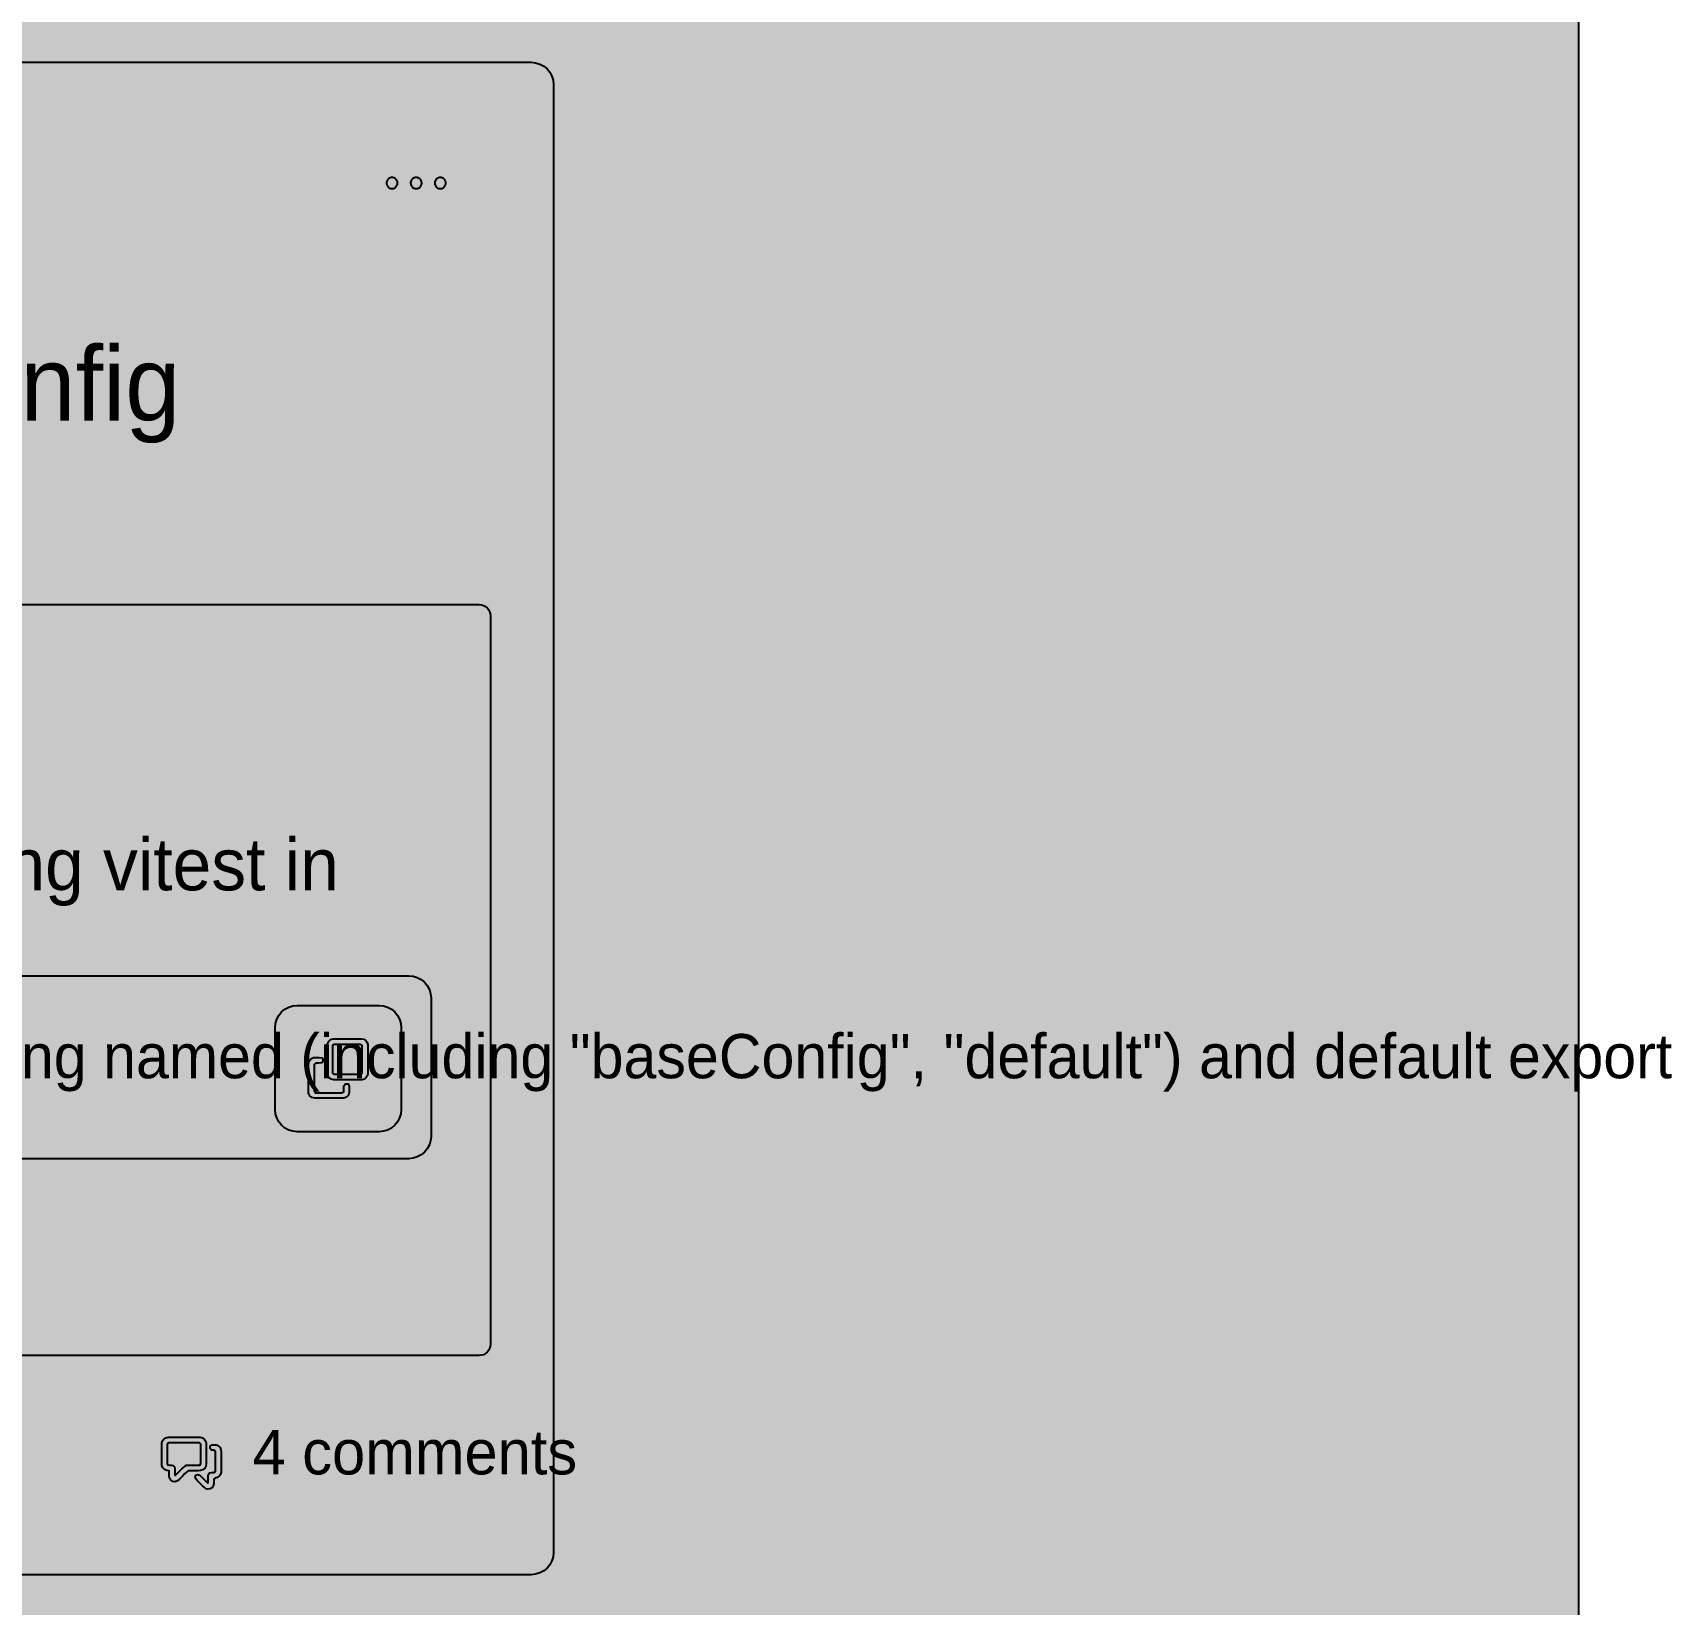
# Model space of a CAD drawing. Extents: x 0 to 2255, y 1 to 8699.
# Drawn here: x 863.8 to 1302.5, y 5996.6 to 6419.8 of the extents above; entities that cross this region are included whole.
import ezdxf

# ---------------------------------------------------------------- set-up
doc = ezdxf.new("R2010")
doc.units = 0

msp = doc.modelspace()

# ---------------------------------------------------------------- hatches: boundary and pattern name
at = {"true_color": 0x0d1117}
for points in [[(0, 8699), (1280, 8699), (1280, 0.77), (0, 0.77)], [(0, 8635), (1280, 8635), (1280, 0.77), (0, 0.77)], [(350, 6411.8), (998.03, 6411.8), (998.03, 6411.8), (999.2, 6411.68), (1000.33, 6411.34), (1001.37, 6410.79), (1002.28, 6410.04), (1003.02, 6409.13), (1003.58, 6408.1), (1003.92, 6406.97), (1004.03, 6405.8), (1004.03, 6010.63), (1004.03, 6010.63), (1003.92, 6009.46), (1003.58, 6008.34), (1003.02, 6007.3), (1002.28, 6006.39), (1001.37, 6005.64), (1000.33, 6005.09), (999.2, 6004.75), (998.03, 6004.63), (350, 6004.63), (350, 6004.63), (348.83, 6004.75), (347.7, 6005.09), (346.67, 6005.64), (345.76, 6006.39), (345.01, 6007.3), (344.46, 6008.34), (344.12, 6009.46), (344, 6010.63), (344, 6405.8), (344, 6405.8), (344.12, 6406.97), (344.46, 6408.1), (345.01, 6409.13), (345.76, 6410.04), (346.67, 6410.79), (347.7, 6411.34), (348.83, 6411.68), (350, 6411.8)]]:
    msp.add_hatch(color=256, dxfattribs=at).paths.add_polyline_path(points, flags=0)
at = {"true_color": 0x010409}
msp.add_hatch(color=256, dxfattribs=at).paths.add_polyline_path([(0, 8635), (1280, 8635), (1280, 0.77), (0, 0.77)], flags=0)
at = {"true_color": 0x9198a1}
h = msp.add_hatch(color=256, dxfattribs=at)
h.paths.add_polyline_path([(967.03, 6377.8), (967.18, 6377.81), (967.33, 6377.83), (967.47, 6377.86), (967.61, 6377.91), (967.74, 6377.98), (967.87, 6378.05), (967.98, 6378.14), (968.09, 6378.24), (968.19, 6378.35), (968.28, 6378.47), (968.36, 6378.59), (968.42, 6378.73), (968.47, 6378.86), (968.5, 6379.01), (968.53, 6379.15), (968.53, 6379.3), (968.53, 6379.45), (968.5, 6379.59), (968.47, 6379.74), (968.42, 6379.87), (968.36, 6380.01), (968.28, 6380.13), (968.19, 6380.25), (968.09, 6380.36), (967.98, 6380.46), (967.87, 6380.55), (967.74, 6380.62), (967.61, 6380.69), (967.47, 6380.74), (967.33, 6380.77), (967.18, 6380.79), (967.03, 6380.8), (966.89, 6380.79), (966.74, 6380.77), (966.6, 6380.74), (966.46, 6380.69), (966.33, 6380.62), (966.2, 6380.55), (966.08, 6380.46), (965.97, 6380.36), (965.87, 6380.25), (965.79, 6380.13), (965.71, 6380.01), (965.65, 6379.87), (965.6, 6379.74), (965.56, 6379.59), (965.54, 6379.45), (965.53, 6379.3), (965.54, 6379.15), (965.56, 6379.01), (965.6, 6378.86), (965.65, 6378.73), (965.71, 6378.59), (965.79, 6378.47), (965.87, 6378.35), (965.97, 6378.24), (966.08, 6378.14), (966.2, 6378.05), (966.33, 6377.98), (966.46, 6377.91), (966.6, 6377.86), (966.74, 6377.83), (966.89, 6377.81), (967.03, 6377.8)], flags=0)
h.paths.add_polyline_path([(960.53, 6377.8), (960.68, 6377.81), (960.83, 6377.83), (960.97, 6377.86), (961.11, 6377.91), (961.24, 6377.98), (961.37, 6378.05), (961.48, 6378.14), (961.59, 6378.24), (961.69, 6378.35), (961.78, 6378.47), (961.86, 6378.59), (961.92, 6378.73), (961.97, 6378.86), (962, 6379.01), (962.03, 6379.15), (962.03, 6379.3), (962.03, 6379.45), (962, 6379.59), (961.97, 6379.74), (961.92, 6379.87), (961.86, 6380.01), (961.78, 6380.13), (961.69, 6380.25), (961.59, 6380.36), (961.48, 6380.46), (961.37, 6380.55), (961.24, 6380.62), (961.11, 6380.69), (960.97, 6380.74), (960.83, 6380.77), (960.68, 6380.79), (960.53, 6380.8), (960.39, 6380.79), (960.24, 6380.77), (960.1, 6380.74), (959.96, 6380.69), (959.83, 6380.62), (959.7, 6380.55), (959.58, 6380.46), (959.47, 6380.36), (959.37, 6380.25), (959.29, 6380.13), (959.21, 6380.01), (959.15, 6379.87), (959.1, 6379.74), (959.06, 6379.59), (959.04, 6379.45), (959.03, 6379.3), (959.04, 6379.15), (959.06, 6379.01), (959.1, 6378.86), (959.15, 6378.73), (959.21, 6378.59), (959.29, 6378.47), (959.37, 6378.35), (959.47, 6378.24), (959.58, 6378.14), (959.7, 6378.05), (959.83, 6377.98), (959.96, 6377.91), (960.1, 6377.86), (960.24, 6377.83), (960.39, 6377.81), (960.53, 6377.8)], flags=0)
h.paths.add_polyline_path([(973.53, 6377.8), (973.68, 6377.81), (973.83, 6377.83), (973.97, 6377.86), (974.11, 6377.91), (974.24, 6377.98), (974.37, 6378.05), (974.48, 6378.14), (974.59, 6378.24), (974.69, 6378.35), (974.78, 6378.47), (974.86, 6378.59), (974.92, 6378.73), (974.97, 6378.86), (975, 6379.01), (975.03, 6379.15), (975.03, 6379.3), (975.03, 6379.45), (975, 6379.59), (974.97, 6379.74), (974.92, 6379.87), (974.86, 6380.01), (974.78, 6380.13), (974.69, 6380.25), (974.59, 6380.36), (974.48, 6380.46), (974.37, 6380.55), (974.24, 6380.62), (974.11, 6380.69), (973.97, 6380.74), (973.83, 6380.77), (973.68, 6380.79), (973.53, 6380.8), (973.39, 6380.79), (973.24, 6380.77), (973.1, 6380.74), (972.96, 6380.69), (972.83, 6380.62), (972.7, 6380.55), (972.58, 6380.46), (972.47, 6380.36), (972.37, 6380.25), (972.29, 6380.13), (972.21, 6380.01), (972.15, 6379.87), (972.1, 6379.74), (972.06, 6379.59), (972.04, 6379.45), (972.03, 6379.3), (972.04, 6379.15), (972.06, 6379.01), (972.1, 6378.86), (972.15, 6378.73), (972.21, 6378.59), (972.29, 6378.47), (972.37, 6378.35), (972.47, 6378.24), (972.58, 6378.14), (972.7, 6378.05), (972.83, 6377.98), (972.96, 6377.91), (973.1, 6377.86), (973.24, 6377.83), (973.39, 6377.81), (973.53, 6377.8)], flags=0)
at = {"true_color": 0x151b23}
for points in [[(364, 6265.8), (984.03, 6265.8), (984.03, 6265.8), (984.62, 6265.74), (985.18, 6265.57), (985.7, 6265.29), (986.15, 6264.92), (986.53, 6264.47), (986.8, 6263.95), (986.98, 6263.39), (987.03, 6262.8), (987.03, 6066.63), (987.03, 6066.63), (986.98, 6066.05), (986.8, 6065.49), (986.53, 6064.97), (986.15, 6064.51), (985.7, 6064.14), (985.18, 6063.86), (984.62, 6063.69), (984.03, 6063.63), (364, 6063.63), (364, 6063.63), (363.41, 6063.69), (362.85, 6063.86), (362.33, 6064.14), (361.88, 6064.51), (361.51, 6064.97), (361.23, 6065.49), (361.06, 6066.05), (361, 6066.63), (361, 6262.8), (361, 6262.8), (361.06, 6263.39), (361.23, 6263.95), (361.51, 6264.47), (361.88, 6264.92), (362.33, 6265.29), (362.85, 6265.57), (363.41, 6265.74), (364, 6265.8)], [(383, 6165.88), (965.03, 6165.88), (965.03, 6165.88), (966.2, 6165.77), (967.33, 6165.43), (968.37, 6164.87), (969.28, 6164.13), (970.02, 6163.22), (970.58, 6162.18), (970.92, 6161.05), (971.03, 6159.88), (971.03, 6122.63), (971.03, 6122.63), (970.92, 6121.46), (970.58, 6120.34), (970.02, 6119.3), (969.28, 6118.39), (968.37, 6117.64), (967.33, 6117.09), (966.2, 6116.75), (965.03, 6116.63), (383, 6116.63), (383, 6116.63), (381.83, 6116.75), (380.7, 6117.09), (379.67, 6117.64), (378.76, 6118.39), (378.01, 6119.3), (377.46, 6120.34), (377.12, 6121.46), (377, 6122.63), (377, 6159.88), (377, 6159.88), (377.12, 6161.05), (377.46, 6162.18), (378.01, 6163.22), (378.76, 6164.13), (379.67, 6164.87), (380.7, 6165.43), (381.83, 6165.77), (383, 6165.88)]]:
    msp.add_hatch(color=256, dxfattribs=at).paths.add_polyline_path(points, flags=0)
at = {"true_color": 0x212830}
msp.add_hatch(color=256, dxfattribs=at).paths.add_polyline_path([(935.03, 6157.88), (957.03, 6157.88), (957.03, 6157.88), (958.2, 6157.77), (959.33, 6157.43), (960.37, 6156.87), (961.28, 6156.13), (962.02, 6155.22), (962.58, 6154.18), (962.92, 6153.05), (963.03, 6151.88), (963.03, 6129.88), (963.03, 6129.88), (962.92, 6128.71), (962.58, 6127.59), (962.02, 6126.55), (961.28, 6125.64), (960.37, 6124.89), (959.33, 6124.34), (958.2, 6124), (957.03, 6123.88), (935.03, 6123.88), (935.03, 6123.88), (933.86, 6124), (932.74, 6124.34), (931.7, 6124.89), (930.79, 6125.64), (930.04, 6126.55), (929.49, 6127.59), (929.15, 6128.71), (929.03, 6129.88), (929.03, 6151.88), (929.03, 6151.88), (929.15, 6153.05), (929.49, 6154.18), (930.04, 6155.22), (930.79, 6156.13), (931.7, 6156.87), (932.74, 6157.43), (933.86, 6157.77), (935.03, 6157.88)], flags=0)
at = {"true_color": 0x9198a1}
h = msp.add_hatch(color=256, dxfattribs=at)
h.paths.add_polyline_path([(943.03, 6147.13), (943.15, 6147.76), (943.48, 6148.3), (943.99, 6148.69), (944.6, 6148.87), (945.24, 6148.88), (945.88, 6148.88), (946.52, 6148.88), (947.16, 6148.88), (947.8, 6148.88), (948.44, 6148.88), (949.08, 6148.88), (949.72, 6148.88), (950.36, 6148.88), (951, 6148.88), (951.64, 6148.88), (952.28, 6148.88), (952.91, 6148.77), (953.45, 6148.43), (953.84, 6147.93), (954.02, 6147.32), (954.03, 6146.68), (954.03, 6146.04), (954.03, 6145.4), (954.03, 6144.76), (954.03, 6144.12), (954.03, 6143.48), (954.03, 6142.84), (954.03, 6142.2), (954.03, 6141.55), (954.03, 6140.91), (954.03, 6140.27), (954.03, 6139.63), (953.92, 6139.01), (953.58, 6138.46), (953.08, 6138.08), (952.47, 6137.89), (951.83, 6137.88), (951.19, 6137.88), (950.55, 6137.88), (949.91, 6137.88), (949.27, 6137.88), (948.63, 6137.88), (947.99, 6137.88), (947.35, 6137.88), (946.71, 6137.88), (946.06, 6137.88), (945.42, 6137.88), (944.78, 6137.88), (944.16, 6138), (943.61, 6138.33), (943.23, 6138.84), (943.04, 6139.45), (943.03, 6140.09), (943.03, 6140.73), (943.03, 6141.37), (943.03, 6142.01), (943.03, 6142.65), (943.03, 6143.29), (943.03, 6143.93), (943.03, 6144.57), (943.03, 6145.21), (943.03, 6145.85), (943.03, 6146.49), (943.03, 6147.13)], flags=0)
h.paths.add_polyline_path([(944.78, 6147.38), (944.53, 6147.03), (944.53, 6146.54), (944.53, 6146.05), (944.53, 6145.55), (944.53, 6145.06), (944.53, 6144.57), (944.53, 6144.07), (944.53, 6143.58), (944.53, 6143.09), (944.53, 6142.59), (944.53, 6142.1), (944.53, 6141.61), (944.53, 6141.11), (944.53, 6140.62), (944.53, 6140.13), (944.53, 6139.63), (944.88, 6139.38), (945.38, 6139.38), (945.87, 6139.38), (946.36, 6139.38), (946.86, 6139.38), (947.35, 6139.38), (947.84, 6139.38), (948.34, 6139.38), (948.83, 6139.38), (949.32, 6139.38), (949.82, 6139.38), (950.31, 6139.38), (950.8, 6139.38), (951.3, 6139.38), (951.79, 6139.38), (952.28, 6139.38), (952.53, 6139.73), (952.53, 6140.23), (952.53, 6140.72), (952.53, 6141.21), (952.53, 6141.71), (952.53, 6142.2), (952.53, 6142.69), (952.53, 6143.19), (952.53, 6143.68), (952.53, 6144.17), (952.53, 6144.67), (952.53, 6145.16), (952.53, 6145.65), (952.53, 6146.15), (952.53, 6146.64), (952.53, 6147.13), (952.18, 6147.38), (951.69, 6147.38), (951.2, 6147.38), (950.7, 6147.38), (950.21, 6147.38), (949.72, 6147.38), (949.22, 6147.38), (948.73, 6147.38), (948.24, 6147.38), (947.74, 6147.38), (947.25, 6147.38), (946.76, 6147.38), (946.26, 6147.38), (945.77, 6147.38), (945.28, 6147.38), (944.78, 6147.38)], flags=0)
msp.add_hatch(color=256, dxfattribs=at).paths.add_polyline_path([(938.03, 6142.13), (938.21, 6142.89), (938.69, 6143.5), (939.39, 6143.84), (940.17, 6143.88), (940.95, 6143.88), (941.71, 6143.75), (942.03, 6143.08), (941.61, 6142.46), (940.84, 6142.38), (940.05, 6142.38), (939.53, 6142.01), (939.53, 6141.23), (939.53, 6140.45), (939.53, 6139.66), (939.53, 6138.88), (939.53, 6138.1), (939.53, 6137.31), (939.53, 6136.53), (939.53, 6135.75), (939.53, 6134.96), (939.84, 6134.38), (940.63, 6134.38), (941.41, 6134.38), (942.19, 6134.38), (942.98, 6134.38), (943.76, 6134.38), (944.54, 6134.38), (945.33, 6134.38), (946.11, 6134.38), (946.89, 6134.38), (947.53, 6134.64), (947.53, 6135.42), (947.54, 6136.2), (947.97, 6136.81), (948.71, 6136.75), (949.03, 6136.07), (949.03, 6135.29), (949.03, 6134.5), (948.8, 6133.76), (948.27, 6133.19), (947.55, 6132.9), (946.77, 6132.88), (945.99, 6132.88), (945.2, 6132.88), (944.42, 6132.88), (943.64, 6132.88), (942.85, 6132.88), (942.07, 6132.88), (941.29, 6132.88), (940.5, 6132.88), (939.72, 6132.88), (938.97, 6133.08), (938.38, 6133.59), (938.06, 6134.3), (938.03, 6135.08), (938.03, 6135.87), (938.03, 6136.65), (938.03, 6137.43), (938.03, 6138.22), (938.03, 6139), (938.03, 6139.78), (938.03, 6140.57), (938.03, 6141.35), (938.03, 6142.13)], flags=0)
h = msp.add_hatch(color=256, dxfattribs=at)
h.paths.add_polyline_path([(900.27, 6041.63), (900.93, 6041.63), (901.6, 6041.63), (902.26, 6041.63), (902.93, 6041.63), (903.59, 6041.63), (904.26, 6041.63), (904.92, 6041.63), (905.59, 6041.63), (906.25, 6041.63), (906.91, 6041.63), (907.58, 6041.63), (908.24, 6041.63), (908.91, 6041.63), (909.55, 6041.45), (910.07, 6041.05), (910.41, 6040.48), (910.52, 6039.83), (910.52, 6039.17), (910.52, 6038.5), (910.52, 6037.84), (910.52, 6037.17), (910.52, 6036.51), (910.52, 6035.84), (910.52, 6035.18), (910.52, 6034.51), (910.44, 6033.86), (910.12, 6033.27), (909.61, 6032.85), (908.98, 6032.65), (908.32, 6032.63), (907.66, 6032.63), (906.99, 6032.63), (906.33, 6032.63), (905.66, 6032.63), (905.17, 6032.22), (904.7, 6031.75), (904.23, 6031.28), (903.76, 6030.81), (903.29, 6030.34), (902.8, 6029.89), (902.19, 6029.65), (901.53, 6029.71), (900.96, 6030.04), (900.6, 6030.6), (900.52, 6031.25), (900.52, 6031.91), (900.52, 6032.58), (899.91, 6032.67), (899.3, 6032.93), (898.83, 6033.39), (898.56, 6033.99), (898.52, 6034.65), (898.52, 6035.32), (898.52, 6035.98), (898.52, 6036.65), (898.52, 6037.31), (898.52, 6037.98), (898.52, 6038.64), (898.52, 6039.31), (898.52, 6039.97), (898.68, 6040.61), (899.06, 6041.15), (899.62, 6041.51), (900.27, 6041.63)], flags=0)
h.paths.add_polyline_path([(900.02, 6039.88), (900.02, 6039.36), (900.02, 6038.84), (900.02, 6038.32), (900.02, 6037.8), (900.02, 6037.28), (900.02, 6036.75), (900.02, 6036.23), (900.02, 6035.71), (900.02, 6035.19), (900.02, 6034.67), (900.12, 6034.18), (900.63, 6034.13), (901.15, 6034.13), (901.65, 6034.03), (901.98, 6033.63), (902.02, 6033.11), (902.02, 6032.59), (902.02, 6032.07), (902.02, 6031.55), (902.14, 6031.31), (902.5, 6031.68), (902.87, 6032.05), (903.24, 6032.42), (903.61, 6032.79), (903.98, 6033.16), (904.35, 6033.53), (904.72, 6033.89), (905.17, 6034.13), (905.69, 6034.13), (906.21, 6034.13), (906.74, 6034.13), (907.26, 6034.13), (907.78, 6034.13), (908.3, 6034.13), (908.82, 6034.14), (909.02, 6034.57), (909.02, 6035.09), (909.02, 6035.61), (909.02, 6036.13), (909.02, 6036.65), (909.02, 6037.17), (909.02, 6037.7), (909.02, 6038.22), (909.02, 6038.74), (909.02, 6039.26), (909.02, 6039.78), (908.74, 6040.13), (908.22, 6040.13), (907.7, 6040.13), (907.17, 6040.13), (906.65, 6040.13), (906.13, 6040.13), (905.61, 6040.13), (905.09, 6040.13), (904.57, 6040.13), (904.05, 6040.13), (903.52, 6040.13), (903, 6040.13), (902.48, 6040.13), (901.96, 6040.13), (901.44, 6040.13), (900.92, 6040.13), (900.4, 6040.13), (900.02, 6039.88)], flags=0)
h.paths.add_polyline_path([(913.02, 6037.88), (912.55, 6038.13), (911.95, 6038.2), (911.56, 6038.65), (911.61, 6039.24), (912.07, 6039.61), (912.68, 6039.63), (913.28, 6039.56), (913.82, 6039.28), (914.23, 6038.84), (914.47, 6038.28), (914.52, 6037.67), (914.52, 6037.06), (914.52, 6036.45), (914.52, 6035.85), (914.52, 6035.24), (914.52, 6034.63), (914.52, 6034.02), (914.52, 6033.41), (914.52, 6032.8), (914.51, 6032.19), (914.33, 6031.61), (913.97, 6031.12), (913.47, 6030.78), (912.88, 6030.64), (912.52, 6030.39), (912.52, 6029.78), (912.52, 6029.17), (912.42, 6028.57), (912.09, 6028.06), (911.58, 6027.73), (910.98, 6027.64), (910.4, 6027.79), (909.92, 6028.17), (909.49, 6028.6), (909.06, 6029.03), (908.63, 6029.46), (908.2, 6029.89), (907.77, 6030.32), (907.5, 6030.85), (907.7, 6031.41), (908.24, 6031.65), (908.79, 6031.42), (909.22, 6030.99), (909.65, 6030.56), (910.08, 6030.13), (910.51, 6029.7), (910.94, 6029.27), (911.02, 6029.7), (911.02, 6030.31), (911.02, 6030.92), (911.03, 6031.53), (911.36, 6032.02), (911.95, 6032.13), (912.56, 6032.13), (913.02, 6032.4), (913.02, 6033.01), (913.02, 6033.62), (913.02, 6034.22), (913.02, 6034.83), (913.02, 6035.44), (913.02, 6036.05), (913.02, 6036.66), (913.02, 6037.27), (913.02, 6037.88)], flags=0)

# ---------------------------------------------------------------- linework, layer by layer
at = {"true_color": 0x0d1117}
for points in [[(0, 8699), (1280, 8699), (1280, 0.77), (0, 0.77)], [(0, 8635), (1280, 8635), (1280, 0.77), (0, 0.77)]]:
    msp.add_lwpolyline(points, close=True, dxfattribs=at)
at = {"true_color": 0x010409}
msp.add_lwpolyline([(0, 8635), (1280, 8635), (1280, 0.77), (0, 0.77)], close=True, dxfattribs=at)
at = {"true_color": 0x3d444d}
msp.add_lwpolyline([(350, 6411.8), (998.03, 6411.8), (998.03, 6411.8), (999.2, 6411.68), (1000.33, 6411.34), (1001.37, 6410.79), (1002.28, 6410.04), (1003.02, 6409.13), (1003.58, 6408.1), (1003.92, 6406.97), (1004.03, 6405.8), (1004.03, 6010.63), (1004.03, 6010.63), (1003.92, 6009.46), (1003.58, 6008.34), (1003.02, 6007.3), (1002.28, 6006.39), (1001.37, 6005.64), (1000.33, 6005.09), (999.2, 6004.75), (998.03, 6004.63), (350, 6004.63)], dxfattribs=at)
at = {"true_color": 0x9198a1}
for points in [[(960.53, 6377.8), (960.68, 6377.81), (960.83, 6377.83), (960.97, 6377.86), (961.11, 6377.91), (961.24, 6377.98), (961.37, 6378.05), (961.48, 6378.14), (961.59, 6378.24), (961.69, 6378.35), (961.78, 6378.47), (961.86, 6378.59), (961.92, 6378.73), (961.97, 6378.86), (962, 6379.01), (962.03, 6379.15), (962.03, 6379.3), (962.03, 6379.45), (962, 6379.59), (961.97, 6379.74), (961.92, 6379.87), (961.86, 6380.01), (961.78, 6380.13), (961.69, 6380.25), (961.59, 6380.36), (961.48, 6380.46), (961.37, 6380.55), (961.24, 6380.62), (961.11, 6380.69), (960.97, 6380.74), (960.83, 6380.77), (960.68, 6380.79), (960.53, 6380.8), (960.39, 6380.79), (960.24, 6380.77), (960.1, 6380.74), (959.96, 6380.69), (959.83, 6380.62), (959.7, 6380.55), (959.58, 6380.46), (959.47, 6380.36), (959.37, 6380.25), (959.29, 6380.13), (959.21, 6380.01), (959.15, 6379.87), (959.1, 6379.74), (959.06, 6379.59), (959.04, 6379.45), (959.03, 6379.3), (959.04, 6379.15), (959.06, 6379.01), (959.1, 6378.86), (959.15, 6378.73), (959.21, 6378.59), (959.29, 6378.47), (959.37, 6378.35), (959.47, 6378.24), (959.58, 6378.14), (959.7, 6378.05), (959.83, 6377.98), (959.96, 6377.91), (960.1, 6377.86), (960.24, 6377.83), (960.39, 6377.81), (960.53, 6377.8)], [(967.03, 6377.8), (967.18, 6377.81), (967.33, 6377.83), (967.47, 6377.86), (967.61, 6377.91), (967.74, 6377.98), (967.87, 6378.05), (967.98, 6378.14), (968.09, 6378.24), (968.19, 6378.35), (968.28, 6378.47), (968.36, 6378.59), (968.42, 6378.73), (968.47, 6378.86), (968.5, 6379.01), (968.53, 6379.15), (968.53, 6379.3), (968.53, 6379.45), (968.5, 6379.59), (968.47, 6379.74), (968.42, 6379.87), (968.36, 6380.01), (968.28, 6380.13), (968.19, 6380.25), (968.09, 6380.36), (967.98, 6380.46), (967.87, 6380.55), (967.74, 6380.62), (967.61, 6380.69), (967.47, 6380.74), (967.33, 6380.77), (967.18, 6380.79), (967.03, 6380.8), (966.89, 6380.79), (966.74, 6380.77), (966.6, 6380.74), (966.46, 6380.69), (966.33, 6380.62), (966.2, 6380.55), (966.08, 6380.46), (965.97, 6380.36), (965.87, 6380.25), (965.79, 6380.13), (965.71, 6380.01), (965.65, 6379.87), (965.6, 6379.74), (965.56, 6379.59), (965.54, 6379.45), (965.53, 6379.3), (965.54, 6379.15), (965.56, 6379.01), (965.6, 6378.86), (965.65, 6378.73), (965.71, 6378.59), (965.79, 6378.47), (965.87, 6378.35), (965.97, 6378.24), (966.08, 6378.14), (966.2, 6378.05), (966.33, 6377.98), (966.46, 6377.91), (966.6, 6377.86), (966.74, 6377.83), (966.89, 6377.81), (967.03, 6377.8)], [(973.53, 6377.8), (973.68, 6377.81), (973.83, 6377.83), (973.97, 6377.86), (974.11, 6377.91), (974.24, 6377.98), (974.37, 6378.05), (974.48, 6378.14), (974.59, 6378.24), (974.69, 6378.35), (974.78, 6378.47), (974.86, 6378.59), (974.92, 6378.73), (974.97, 6378.86), (975, 6379.01), (975.03, 6379.15), (975.03, 6379.3), (975.03, 6379.45), (975, 6379.59), (974.97, 6379.74), (974.92, 6379.87), (974.86, 6380.01), (974.78, 6380.13), (974.69, 6380.25), (974.59, 6380.36), (974.48, 6380.46), (974.37, 6380.55), (974.24, 6380.62), (974.11, 6380.69), (973.97, 6380.74), (973.83, 6380.77), (973.68, 6380.79), (973.53, 6380.8), (973.39, 6380.79), (973.24, 6380.77), (973.1, 6380.74), (972.96, 6380.69), (972.83, 6380.62), (972.7, 6380.55), (972.58, 6380.46), (972.47, 6380.36), (972.37, 6380.25), (972.29, 6380.13), (972.21, 6380.01), (972.15, 6379.87), (972.1, 6379.74), (972.06, 6379.59), (972.04, 6379.45), (972.03, 6379.3), (972.04, 6379.15), (972.06, 6379.01), (972.1, 6378.86), (972.15, 6378.73), (972.21, 6378.59), (972.29, 6378.47), (972.37, 6378.35), (972.47, 6378.24), (972.58, 6378.14), (972.7, 6378.05), (972.83, 6377.98), (972.96, 6377.91), (973.1, 6377.86), (973.24, 6377.83), (973.39, 6377.81), (973.53, 6377.8)], [(943.03, 6147.13), (943.15, 6147.76), (943.48, 6148.3), (943.99, 6148.69), (944.6, 6148.87), (945.24, 6148.88), (945.88, 6148.88), (946.52, 6148.88), (947.16, 6148.88), (947.8, 6148.88), (948.44, 6148.88), (949.08, 6148.88), (949.72, 6148.88), (950.36, 6148.88), (951, 6148.88), (951.64, 6148.88), (952.28, 6148.88), (952.91, 6148.77), (953.45, 6148.43), (953.84, 6147.93), (954.02, 6147.32), (954.03, 6146.68), (954.03, 6146.04), (954.03, 6145.4), (954.03, 6144.76), (954.03, 6144.12), (954.03, 6143.48), (954.03, 6142.84), (954.03, 6142.2), (954.03, 6141.55), (954.03, 6140.91), (954.03, 6140.27), (954.03, 6139.63), (953.92, 6139.01), (953.58, 6138.46), (953.08, 6138.08), (952.47, 6137.89), (951.83, 6137.88), (951.19, 6137.88), (950.55, 6137.88), (949.91, 6137.88), (949.27, 6137.88), (948.63, 6137.88), (947.99, 6137.88), (947.35, 6137.88), (946.71, 6137.88), (946.06, 6137.88), (945.42, 6137.88), (944.78, 6137.88), (944.16, 6138), (943.61, 6138.33), (943.23, 6138.84), (943.04, 6139.45), (943.03, 6140.09), (943.03, 6140.73), (943.03, 6141.37), (943.03, 6142.01), (943.03, 6142.65), (943.03, 6143.29), (943.03, 6143.93), (943.03, 6144.57), (943.03, 6145.21), (943.03, 6145.85), (943.03, 6146.49), (943.03, 6147.13)], [(944.78, 6147.38), (944.53, 6147.03), (944.53, 6146.54), (944.53, 6146.05), (944.53, 6145.55), (944.53, 6145.06), (944.53, 6144.57), (944.53, 6144.07), (944.53, 6143.58), (944.53, 6143.09), (944.53, 6142.59), (944.53, 6142.1), (944.53, 6141.61), (944.53, 6141.11), (944.53, 6140.62), (944.53, 6140.13), (944.53, 6139.63), (944.88, 6139.38), (945.38, 6139.38), (945.87, 6139.38), (946.36, 6139.38), (946.86, 6139.38), (947.35, 6139.38), (947.84, 6139.38), (948.34, 6139.38), (948.83, 6139.38), (949.32, 6139.38), (949.82, 6139.38), (950.31, 6139.38), (950.8, 6139.38), (951.3, 6139.38), (951.79, 6139.38), (952.28, 6139.38), (952.53, 6139.73), (952.53, 6140.23), (952.53, 6140.72), (952.53, 6141.21), (952.53, 6141.71), (952.53, 6142.2), (952.53, 6142.69), (952.53, 6143.19), (952.53, 6143.68), (952.53, 6144.17), (952.53, 6144.67), (952.53, 6145.16), (952.53, 6145.65), (952.53, 6146.15), (952.53, 6146.64), (952.53, 6147.13), (952.18, 6147.38), (951.69, 6147.38), (951.2, 6147.38), (950.7, 6147.38), (950.21, 6147.38), (949.72, 6147.38), (949.22, 6147.38), (948.73, 6147.38), (948.24, 6147.38), (947.74, 6147.38), (947.25, 6147.38), (946.76, 6147.38), (946.26, 6147.38), (945.77, 6147.38), (945.28, 6147.38), (944.78, 6147.38)], [(938.03, 6142.13), (938.21, 6142.89), (938.69, 6143.5), (939.39, 6143.84), (940.17, 6143.88), (940.95, 6143.88), (941.71, 6143.75), (942.03, 6143.08), (941.61, 6142.46), (940.84, 6142.38), (940.05, 6142.38), (939.53, 6142.01), (939.53, 6141.23), (939.53, 6140.45), (939.53, 6139.66), (939.53, 6138.88), (939.53, 6138.1), (939.53, 6137.31), (939.53, 6136.53), (939.53, 6135.75), (939.53, 6134.96), (939.84, 6134.38), (940.63, 6134.38), (941.41, 6134.38), (942.19, 6134.38), (942.98, 6134.38), (943.76, 6134.38), (944.54, 6134.38), (945.33, 6134.38), (946.11, 6134.38), (946.89, 6134.38), (947.53, 6134.64), (947.53, 6135.42), (947.54, 6136.2), (947.97, 6136.81), (948.71, 6136.75), (949.03, 6136.07), (949.03, 6135.29), (949.03, 6134.5), (948.8, 6133.76), (948.27, 6133.19), (947.55, 6132.9), (946.77, 6132.88), (945.99, 6132.88), (945.2, 6132.88), (944.42, 6132.88), (943.64, 6132.88), (942.85, 6132.88), (942.07, 6132.88), (941.29, 6132.88), (940.5, 6132.88), (939.72, 6132.88), (938.97, 6133.08), (938.38, 6133.59), (938.06, 6134.3), (938.03, 6135.08), (938.03, 6135.87), (938.03, 6136.65), (938.03, 6137.43), (938.03, 6138.22), (938.03, 6139), (938.03, 6139.78), (938.03, 6140.57), (938.03, 6141.35), (938.03, 6142.13)], [(900.27, 6041.63), (900.93, 6041.63), (901.6, 6041.63), (902.26, 6041.63), (902.93, 6041.63), (903.59, 6041.63), (904.26, 6041.63), (904.92, 6041.63), (905.59, 6041.63), (906.25, 6041.63), (906.91, 6041.63), (907.58, 6041.63), (908.24, 6041.63), (908.91, 6041.63), (909.55, 6041.45), (910.07, 6041.05), (910.41, 6040.48), (910.52, 6039.83), (910.52, 6039.17), (910.52, 6038.5), (910.52, 6037.84), (910.52, 6037.17), (910.52, 6036.51), (910.52, 6035.84), (910.52, 6035.18), (910.52, 6034.51), (910.44, 6033.86), (910.12, 6033.27), (909.61, 6032.85), (908.98, 6032.65), (908.32, 6032.63), (907.66, 6032.63), (906.99, 6032.63), (906.33, 6032.63), (905.66, 6032.63), (905.17, 6032.22), (904.7, 6031.75), (904.23, 6031.28), (903.76, 6030.81), (903.29, 6030.34), (902.8, 6029.89), (902.19, 6029.65), (901.53, 6029.71), (900.96, 6030.04), (900.6, 6030.6), (900.52, 6031.25), (900.52, 6031.91), (900.52, 6032.58), (899.91, 6032.67), (899.3, 6032.93), (898.83, 6033.39), (898.56, 6033.99), (898.52, 6034.65), (898.52, 6035.32), (898.52, 6035.98), (898.52, 6036.65), (898.52, 6037.31), (898.52, 6037.98), (898.52, 6038.64), (898.52, 6039.31), (898.52, 6039.97), (898.68, 6040.61), (899.06, 6041.15), (899.62, 6041.51), (900.27, 6041.63)], [(900.02, 6039.88), (900.02, 6039.36), (900.02, 6038.84), (900.02, 6038.32), (900.02, 6037.8), (900.02, 6037.28), (900.02, 6036.75), (900.02, 6036.23), (900.02, 6035.71), (900.02, 6035.19), (900.02, 6034.67), (900.12, 6034.18), (900.63, 6034.13), (901.15, 6034.13), (901.65, 6034.03), (901.98, 6033.63), (902.02, 6033.11), (902.02, 6032.59), (902.02, 6032.07), (902.02, 6031.55), (902.14, 6031.31), (902.5, 6031.68), (902.87, 6032.05), (903.24, 6032.42), (903.61, 6032.79), (903.98, 6033.16), (904.35, 6033.53), (904.72, 6033.89), (905.17, 6034.13), (905.69, 6034.13), (906.21, 6034.13), (906.74, 6034.13), (907.26, 6034.13), (907.78, 6034.13), (908.3, 6034.13), (908.82, 6034.14), (909.02, 6034.57), (909.02, 6035.09), (909.02, 6035.61), (909.02, 6036.13), (909.02, 6036.65), (909.02, 6037.17), (909.02, 6037.7), (909.02, 6038.22), (909.02, 6038.74), (909.02, 6039.26), (909.02, 6039.78), (908.74, 6040.13), (908.22, 6040.13), (907.7, 6040.13), (907.17, 6040.13), (906.65, 6040.13), (906.13, 6040.13), (905.61, 6040.13), (905.09, 6040.13), (904.57, 6040.13), (904.05, 6040.13), (903.52, 6040.13), (903, 6040.13), (902.48, 6040.13), (901.96, 6040.13), (901.44, 6040.13), (900.92, 6040.13), (900.4, 6040.13), (900.02, 6039.88)], [(913.02, 6037.88), (912.55, 6038.13), (911.95, 6038.2), (911.56, 6038.65), (911.61, 6039.24), (912.07, 6039.61), (912.68, 6039.63), (913.28, 6039.56), (913.82, 6039.28), (914.23, 6038.84), (914.47, 6038.28), (914.52, 6037.67), (914.52, 6037.06), (914.52, 6036.45), (914.52, 6035.85), (914.52, 6035.24), (914.52, 6034.63), (914.52, 6034.02), (914.52, 6033.41), (914.52, 6032.8), (914.51, 6032.19), (914.33, 6031.61), (913.97, 6031.12), (913.47, 6030.78), (912.88, 6030.64), (912.52, 6030.39), (912.52, 6029.78), (912.52, 6029.17), (912.42, 6028.57), (912.09, 6028.06), (911.58, 6027.73), (910.98, 6027.64), (910.4, 6027.79), (909.92, 6028.17), (909.49, 6028.6), (909.06, 6029.03), (908.63, 6029.46), (908.2, 6029.89), (907.77, 6030.32), (907.5, 6030.85), (907.7, 6031.41), (908.24, 6031.65), (908.79, 6031.42), (909.22, 6030.99), (909.65, 6030.56), (910.08, 6030.13), (910.51, 6029.7), (910.94, 6029.27), (911.02, 6029.7), (911.02, 6030.31), (911.02, 6030.92), (911.03, 6031.53), (911.36, 6032.02), (911.95, 6032.13), (912.56, 6032.13), (913.02, 6032.4), (913.02, 6033.01), (913.02, 6033.62), (913.02, 6034.22), (913.02, 6034.83), (913.02, 6035.44), (913.02, 6036.05), (913.02, 6036.66), (913.02, 6037.27), (913.02, 6037.88)]]:
    msp.add_lwpolyline(points, close=True, dxfattribs=at)
at = {"true_color": 0x151b23}
for points in [[(364, 6265.8), (984.03, 6265.8), (984.03, 6265.8), (984.62, 6265.74), (985.18, 6265.57), (985.7, 6265.29), (986.15, 6264.92), (986.53, 6264.47), (986.8, 6263.95), (986.98, 6263.39), (987.03, 6262.8), (987.03, 6066.63), (987.03, 6066.63), (986.98, 6066.05), (986.8, 6065.49), (986.53, 6064.97), (986.15, 6064.51), (985.7, 6064.14), (985.18, 6063.86), (984.62, 6063.69), (984.03, 6063.63), (364, 6063.63)], [(383, 6165.88), (965.03, 6165.88), (965.03, 6165.88), (966.2, 6165.77), (967.33, 6165.43), (968.37, 6164.87), (969.28, 6164.13), (970.02, 6163.22), (970.58, 6162.18), (970.92, 6161.05), (971.03, 6159.88), (971.03, 6122.63), (971.03, 6122.63), (970.92, 6121.46), (970.58, 6120.34), (970.02, 6119.3), (969.28, 6118.39), (968.37, 6117.64), (967.33, 6117.09), (966.2, 6116.75), (965.03, 6116.63), (383, 6116.63)]]:
    msp.add_lwpolyline(points, dxfattribs=at)
at = {"true_color": 0x3d444d}
msp.add_lwpolyline([(935.03, 6157.88), (957.03, 6157.88), (957.03, 6157.88), (958.2, 6157.77), (959.33, 6157.43), (960.37, 6156.87), (961.28, 6156.13), (962.02, 6155.22), (962.58, 6154.18), (962.92, 6153.05), (963.03, 6151.88), (963.03, 6129.88), (963.03, 6129.88), (962.92, 6128.71), (962.58, 6127.59), (962.02, 6126.55), (961.28, 6125.64), (960.37, 6124.89), (959.33, 6124.34), (958.2, 6124), (957.03, 6123.88), (935.03, 6123.88), (935.03, 6123.88), (933.86, 6124), (932.74, 6124.34), (931.7, 6124.89), (930.79, 6125.64), (930.04, 6126.55), (929.49, 6127.59), (929.15, 6128.71), (929.03, 6129.88), (929.03, 6151.88), (929.03, 6151.88), (929.15, 6153.05), (929.49, 6154.18), (930.04, 6155.22), (930.79, 6156.13), (931.7, 6156.87), (932.74, 6157.43), (933.86, 6157.77), (935.03, 6157.88)], close=True, dxfattribs=at)

# ---------------------------------------------------------------- texts
at = {"true_color": 0xf0f6fc}
for s, height, p in [('chore(test): resolve vitest warning baseConfig ', 20, (361, 6315.3)), ('Resolve vitest warning which starts to popup after upgrading vitest in ', 14, (377, 6188.88)), ('[MIXED_EXPORTS] Warning: Entry module "vitest.config.ts" is using named (including "baseConfig", "default") and default exports together. Consumers of your bundle will have to use `chunk.default` to access the default export, which may not be what you want. …', 11.9, (393, 6138.29))]:
    msp.add_text(s, height=height, dxfattribs=at).set_placement(p)
at = {"true_color": 0x9198a1}
msp.add_text(' 4 comments', height=12, dxfattribs=at).set_placement((918.52, 6031.63))

doc.saveas('drawing.dxf')
